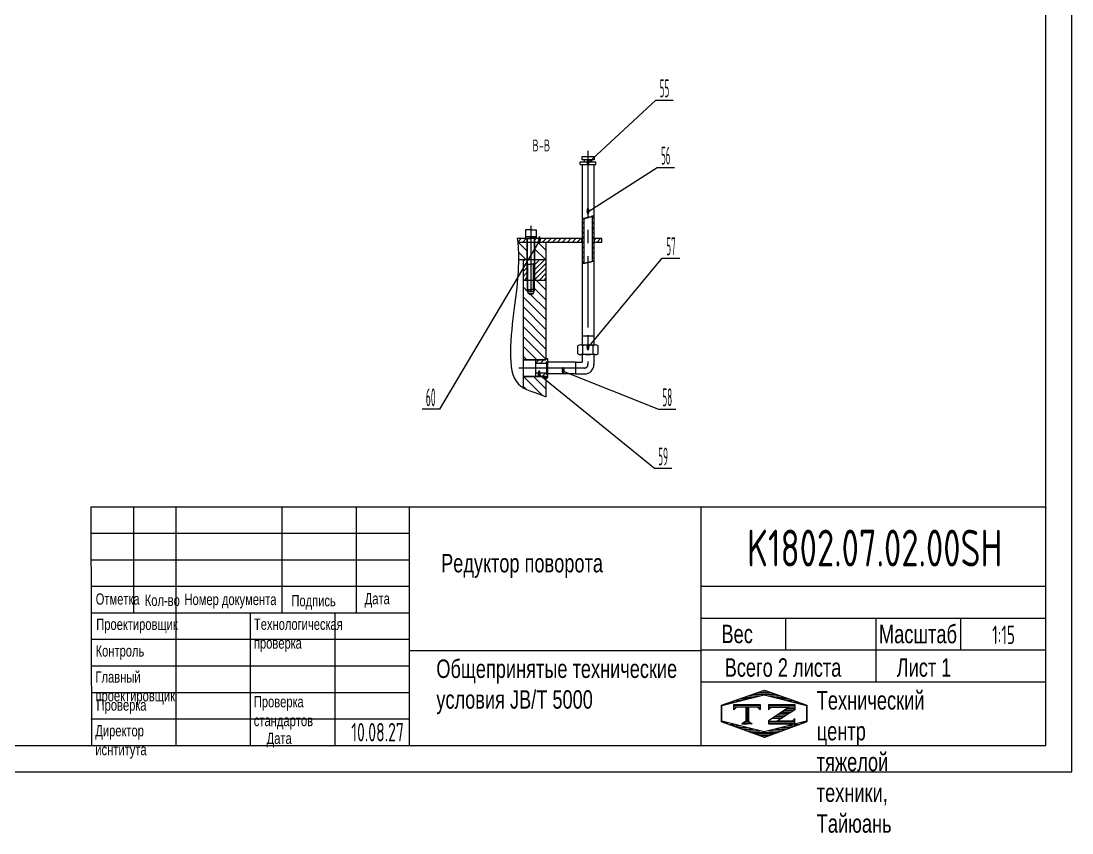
# Model space of a CAD drawing. Header units: millimetres. Extents: x 14 to 6314, y -175 to 4455.
# Drawn here: x 3318 to 6314, y -175 to 2140 of the extents above; entities that cross this region are included whole.
import ezdxf
from ezdxf.enums import TextEntityAlignment as Align

# ---------------------------------------------------------------- set-up
doc = ezdxf.new("R2010")
doc.units = ezdxf.units.MM
doc.header["$LTSCALE"] = 150
doc.linetypes.add('G', pattern=[2, 1.25, -0.25, 0.25, -0.25])
for name, color, linetype in [('01', 7, 'Continuous'), ('02', 1, 'Continuous'), ('05', 4, 'G'), ('11', 3, 'Continuous'), ('THICK', 7, 'Continuous')]:
    doc.layers.add(name, color=color, linetype=linetype)
doc.styles.get("Standard").update_dxf_attribs({"font": 'isocp', "width": 0.707, "bigfont": 'intecad.shx'})
pattern_1 = [(45, (1644.521, 640.471), (-7.071068, 7.071068), [])]
pattern_2 = [(135, (1644.521, 640.471), (-14.14214, -14.14214), [])]

# ---------------------------------------------------------------- blocks, each defined once
blk = doc.blocks.new('*U4')
at = {"layer": '01'}
for p, q in [((-15.1, 5), (-15.1, 0)), ((0, 5), (-15.1, 5)), ((-15.1, 0), (0, 0)), ((0, 0), (-2.9, 5)), ((0, 5), (2.9, 0)), ((0, 5), (15.1, 5)), ((15.1, 0), (0, 0)), ((15.1, 5), (15.1, 0))]:
    blk.add_line(p, q, dxfattribs=at)
at = {"layer": '05'}
blk.add_line((0, 7.1), (0, -2.1), dxfattribs=at)
blk = doc.blocks.new('*U22')
at = {"layer": '01'}
for points in [[(415, 5), (415, 292)], [(25, 5), (415, 5)]]:
    blk.add_lwpolyline(points, dxfattribs=at)
at = {"layer": '02'}
for points in [[(420, 0), (420, 297)], [(0, 0), (420, 0)]]:
    blk.add_lwpolyline(points, dxfattribs=at)
blk = doc.blocks.new('*X26')
at = {"color": 0}
for p, q in [((127.06, 7.8), (132.06, 7.8)), ((127.06, 7.5), (132.06, 7.5)), ((127.06, 7.2), (127.32, 7.2)), ((128.77, 6), (130.57, 6)), ((129.23, 6.3), (131.04, 6.3)), ((129.7, 6.6), (131.51, 6.6)), ((130.16, 6.9), (131.98, 6.9)), ((130.62, 7.2), (132.06, 7.2)), ((127.84, 5.4), (129.64, 5.4)), ((128.3, 5.7), (130.1, 5.7))]:
    blk.add_line(p, q, dxfattribs=at)
blk = doc.blocks.new('*X27')
at = {"color": 0}
for p, q in [((127.06, 4.8), (132.06, 4.8)), ((127.06, 4.5), (132.06, 4.5)), ((131.84, 5.1), (132.06, 5.1))]:
    blk.add_line(p, q, dxfattribs=at)
blk = doc.blocks.new('*X25')
at = {"color": 0}
for p, q in [((122.34, 4.5), (123.72, 4.5)), ((122.82, 4.8), (123.24, 4.8))]:
    blk.add_line(p, q, dxfattribs=at)
blk = doc.blocks.new('*X24')
at = {"color": 0}
for p, q in [((120.53, 7.8), (125.53, 7.8)), ((120.53, 7.5), (125.53, 7.5)), ((120.53, 7.2), (120.79, 7.2)), ((125.27, 7.2), (125.53, 7.2))]:
    blk.add_line(p, q, dxfattribs=at)
blk = doc.blocks.new('*X23')
at = {"color": 0}
for p, q in [((124.97, 10.2), (127.67, 10.2)), ((125.83, 10.5), (126.82, 10.5)), ((118.94, 8.1), (119.52, 8.1)), ((119.8, 8.4), (120.72, 8.4)), ((120.66, 8.7), (121.92, 8.7)), ((121.52, 9), (123.12, 9)), ((122.38, 9.3), (124.32, 9.3)), ((123.24, 9.6), (125.52, 9.6)), ((124.1, 9.9), (128.52, 9.9)), ((127.02, 9.6), (129.37, 9.6)), ((128.22, 9.3), (130.22, 9.3)), ((129.42, 9), (131.07, 9)), ((130.62, 8.7), (131.92, 8.7)), ((131.82, 8.4), (132.77, 8.4)), ((133.02, 8.1), (133.62, 8.1)), ((118.22, 7.8), (118.32, 7.8)), ((118.22, 7.5), (118.27, 7.5)), ((118.22, 7.2), (118.27, 7.2)), ((118.22, 6.9), (118.27, 6.9)), ((118.22, 6.6), (118.27, 6.6)), ((118.22, 6.3), (118.27, 6.3)), ((118.22, 6), (118.27, 6)), ((134.22, 7.8), (134.32, 7.8)), ((134.27, 7.5), (134.32, 7.5)), ((134.27, 7.2), (134.32, 7.2)), ((134.27, 6.9), (134.32, 6.9)), ((134.27, 6.6), (134.32, 6.6)), ((134.27, 6.3), (134.32, 6.3)), ((134.27, 6), (134.32, 6)), ((118.22, 5.7), (118.27, 5.7)), ((118.22, 5.4), (118.27, 5.4)), ((118.22, 5.1), (118.27, 5.1)), ((118.22, 4.8), (118.27, 4.8)), ((118.79, 4.5), (119.42, 4.5)), ((119.61, 4.2), (120.62, 4.2)), ((131.92, 4.2), (132.95, 4.2)), ((133.12, 4.5), (133.76, 4.5)), ((134.27, 5.7), (134.32, 5.7)), ((134.27, 5.4), (134.32, 5.4)), ((134.27, 5.1), (134.32, 5.1)), ((134.27, 4.8), (134.32, 4.8)), ((120.43, 3.9), (121.82, 3.9)), ((121.26, 3.6), (123.02, 3.6)), ((122.08, 3.3), (124.22, 3.3)), ((122.91, 3), (125.42, 3)), ((123.73, 2.7), (128.89, 2.7)), ((124.55, 2.4), (128.07, 2.4)), ((125.38, 2.1), (127.26, 2.1)), ((127.12, 3), (129.7, 3)), ((128.32, 3.3), (130.51, 3.3)), ((129.52, 3.6), (131.32, 3.6)), ((130.72, 3.9), (132.14, 3.9)), ((126.2, 1.8), (126.45, 1.8))]:
    blk.add_line(p, q, dxfattribs=at)

msp = doc.modelspace()

# ---------------------------------------------------------------- hatches: boundary and pattern name
at = {"layer": '11'}
h = msp.add_hatch(dxfattribs=at)
h.set_pattern_fill('_USER', color=256, scale=10, angle=135, style=0, pattern_type=0)
h.set_pattern_definition([(135, (1644.521, 640.471), (-7.071068, -7.071068), [])])
h.paths.add_polyline_path([(4922.2792, 1577.6586), (4922.0835, 1577.6623), (4921.0162, 1577.5371), (4919.8611, 1577.1951), (4918.6162, 1576.5628), (4917.2792, 1575.5667), (4917.2792, 1448.2889), (4918.6519, 1449.1936), (4919.9133, 1449.7455), (4921.0698, 1450.0167), (4922.2792, 1450.0883)])
h.paths.add_polyline_path([(4951.2792, 1584.8987), (4949.621, 1585.0727), (4948.2277, 1584.9809), (4947.0599, 1584.6853), (4946.2792, 1584.3376), (4946.2792, 1455.261), (4947.1135, 1455.5764), (4948.2798, 1455.8011), (4949.6567, 1455.8124), (4951.2792, 1455.5471)])
h = msp.add_hatch(dxfattribs=at)
h.set_pattern_fill('_USER', color=256, scale=10, angle=45, style=0, pattern_type=0)
h.set_pattern_definition(pattern_1)
edge = h.paths.add_edge_path()
edge.add_line((4760.2792, 1509.8188), (4760.2792, 1519.8188))
edge.add_line((4760.2792, 1519.8188), (4732.533, 1519.8188))
edge.add_spline(control_points=[(4732.533, 1519.8188), (4733.1161, 1516.5107), (4733.597, 1513.173), (4733.9949, 1509.8188)], knot_values=[80.520909941, 80.520909941, 80.520909941, 80.520909941, 90.556015734, 90.556015734, 90.556015734, 90.556015734], degree=3, periodic=0)
edge.add_line((4733.9949, 1509.8188), (4760.2792, 1509.8188))
h.paths.add_polyline_path([(4782.2792, 1519.8188), (4782.2792, 1509.8188), (4916.2792, 1509.8188), (4916.2792, 1519.8188)])
h.paths.add_polyline_path([(4974.2792, 1509.8188), (4974.2792, 1519.8188), (4952.2792, 1519.8188), (4952.2792, 1509.8188)])
h = msp.add_hatch(dxfattribs=at)
h.set_pattern_fill('_USER', color=256, scale=20, angle=135, style=0, pattern_type=0)
h.set_pattern_definition(pattern_2)
h.paths.add_polyline_path([(4782.2792, 1509.8188), (4782.2792, 1459.8188), (4814.2792, 1459.8188), (4814.2792, 1509.8188)])
edge = h.paths.add_edge_path()
edge.add_line((4760.2792, 1509.8188), (4733.9949, 1509.8188))
edge.add_spline(control_points=[(4733.9949, 1509.8188), (4735.3049, 1498.778), (4735.9275, 1481.7933), (4736.0683, 1465.4448), (4736.0413, 1459.8188)], knot_values=[90.556015734, 90.556015734, 90.556015734, 90.556015734, 123.588109523, 140.556182497, 140.556182497, 140.556182497, 140.556182497], degree=3, periodic=0)
edge.add_line((4736.0413, 1459.8188), (4760.2792, 1459.8188))
edge.add_line((4760.2792, 1459.8188), (4760.2792, 1509.8188))
h = msp.add_hatch(dxfattribs=at)
h.set_pattern_fill('_USER', color=256, scale=10, angle=45, style=0, pattern_type=0)
h.set_pattern_definition(pattern_1)
h.paths.add_polyline_path([(4782.2792, 1400.8188), (4814.2792, 1400.8188), (4814.2792, 1459.8188), (4782.2792, 1459.8188)])
h.paths.add_polyline_path([(4749.2792, 1400.8188), (4760.2792, 1400.8188), (4760.2792, 1459.8188), (4749.2792, 1459.8188)])
h = msp.add_hatch(dxfattribs=at)
h.set_pattern_fill('_USER', color=256, scale=20, angle=135, style=0, pattern_type=0)
h.set_pattern_definition(pattern_2)
h.paths.add_polyline_path([(4814.2792, 1400.8188), (4781.2792, 1400.8188), (4781.2792, 1369.7326), (4779.2792, 1369.7326), (4779.2792, 1364.5681), (4771.2792, 1359.5505), (4763.2792, 1364.5681), (4763.2792, 1369.7326), (4761.2792, 1369.7326), (4761.2792, 1400.8188), (4749.2792, 1400.8188), (4749.2792, 1174.8188), (4784.2792, 1174.8188), (4814.2792, 1174.8188), (4814.2792, 1178.3188)])
h = msp.add_hatch(dxfattribs=at)
h.set_pattern_fill('_USER', color=256, scale=10, angle=45, style=0, pattern_type=0)
h.set_pattern_definition(pattern_1)
h.paths.add_polyline_path([(4816.2792, 1168.8188), (4819.2792, 1168.8188), (4819.2792, 1178.3188), (4814.2792, 1178.3188), (4814.2792, 1173.8188), (4784.2792, 1173.8188), (4784.2792, 1164.8188), (4816.2792, 1164.8188)])
h.paths.add_polyline_path([(4819.2792, 1132.8188), (4816.2792, 1132.8188), (4816.2792, 1136.8188), (4784.2792, 1136.8188), (4784.2792, 1127.8188), (4814.2792, 1127.8188), (4814.2792, 1123.3188), (4819.2792, 1123.3188)])
h = msp.add_hatch(dxfattribs=at)
h.set_pattern_fill('_USER', color=256, scale=20, angle=135, style=0, pattern_type=0)
h.set_pattern_definition(pattern_2)
edge = h.paths.add_edge_path()
edge.add_spline(control_points=[(4749.2792, 1094.6953), (4760.6955, 1087.9426), (4784.3252, 1080.9375), (4805.1847, 1072.5448), (4814.2792, 1068.5872)], knot_values=[375.078330203, 375.078330203, 375.078330203, 375.078330203, 411.149479974, 440.880727547, 440.880727547, 440.880727547, 440.880727547], degree=3, periodic=0)
edge.add_line((4814.2792, 1068.5872), (4814.2792, 1126.8188))
edge.add_line((4814.2792, 1126.8188), (4784.2792, 1126.8188))
edge.add_line((4784.2792, 1126.8188), (4749.2792, 1126.8188))
edge.add_line((4749.2792, 1126.8188), (4749.2792, 1094.6953))

# ---------------------------------------------------------------- linework, layer by layer
at = {"layer": '01'}
for p, q in [((4911.7792, 1738.8188), (4956.7792, 1738.8188)), ((4911.7792, 1730.8188), (4911.7792, 1738.8188)), ((4951.6347, 1752.8188), (4916.9236, 1752.8188)), ((4916.9236, 1752.8188), (4916.9236, 1744.8188)), ((4951.6347, 1744.8188), (4916.9236, 1744.8188)), ((4923.7731, 1744.8188), (4923.7731, 1738.8188)), ((4944.7852, 1744.8188), (4944.7852, 1738.8188)), ((4951.6347, 1752.8188), (4951.6347, 1744.8188)), ((4956.7792, 1730.8188), (4956.7792, 1738.8188)), ((4922.2792, 1577.6586), (4922.2792, 1450.0678)), ((4946.2792, 1584.3376), (4946.2792, 1455.261)), ((4756.2792, 1544.8188), (4756.2792, 1524.8188)), ((4771.2792, 1544.8188), (4756.2792, 1544.8188)), ((4771.2792, 1544.8188), (4786.2792, 1544.8188)), ((4786.2792, 1544.8188), (4786.2792, 1524.8188)), ((4917.2792, 1519.8188), (4732.533, 1519.8188)), ((4733.9949, 1509.8188), (4917.2792, 1509.8188)), ((4760.2792, 1519.8188), (4760.2792, 1400.8188)), ((4761.2792, 1519.8188), (4761.2792, 1369.7326)), ((4786.2792, 1524.8188), (4771.2792, 1524.8188)), ((4781.2792, 1519.8188), (4781.2792, 1369.7326)), ((4782.2792, 1519.8188), (4782.2792, 1400.8188)), ((4814.2792, 1509.8188), (4814.2792, 1173.8188)), ((4916.2792, 1519.8188), (4916.2792, 1509.8188)), ((4974.2792, 1519.8188), (4951.2792, 1519.8188)), ((4951.2792, 1509.8188), (4974.2792, 1509.8188)), ((4952.2792, 1519.8188), (4952.2792, 1509.8188)), ((4736.0407, 1459.8188), (4814.2792, 1459.8188)), ((4749.2792, 1459.8188), (4749.2792, 1092.79)), ((4761.2792, 1446.8188), (4771.2792, 1446.8188)), ((4781.2792, 1446.8188), (4771.2792, 1446.8188)), ((4761.2792, 1374.8188), (4771.2792, 1374.8188)), ((4763.2792, 1369.7326), (4763.2792, 1364.5681)), ((4763.2792, 1364.5681), (4771.2792, 1359.5505)), ((4763.2792, 1364.5681), (4779.2792, 1364.5681)), ((4781.2792, 1374.8188), (4771.2792, 1374.8188)), ((4771.2792, 1359.5505), (4779.2792, 1364.5681)), ((4779.2792, 1374.8188), (4779.2792, 1364.5681)), ((4814.2792, 1178.3188), (4819.2792, 1178.3188)), ((4816.2792, 1168.8188), (4816.2792, 1132.8188)), ((4819.2792, 1168.8188), (4816.2792, 1168.8188)), ((4819.2792, 1178.3188), (4819.2792, 1123.3188)), ((4784.2792, 1164.8188), (4816.2792, 1164.8188)), ((4784.2792, 1136.8188), (4816.2792, 1136.8188)), ((4814.2792, 1127.8188), (4814.2792, 1068.5872)), ((4814.2792, 1123.3188), (4819.2792, 1123.3188)), ((4819.2792, 1132.8188), (4816.2792, 1132.8188))]:
    msp.add_line(p, q, dxfattribs=at)
at = {"layer": '01', "color": 7, "linetype": 'Continuous'}
for p, q in [((4911.7792, 1730.8188), (4956.7792, 1730.8188)), ((4917.2792, 1730.8188), (4917.2792, 1216.8188)), ((4951.2792, 1730.8188), (4951.2792, 1216.8188)), ((4974.2792, 1509.8188), (4974.2792, 1519.8188)), ((4814.2792, 1400.8188), (4749.2792, 1400.8188)), ((4917.2792, 1242.8188), (4951.2792, 1242.8188)), ((4905.4116, 1191.5065), (4905.4116, 1214.3621)), ((4912.7297, 1216.8188), (4955.8286, 1216.8188)), ((4919.8454, 1191.3399), (4919.8454, 1214.5287)), ((4948.7129, 1191.3399), (4948.7129, 1214.5287)), ((4963.1467, 1191.5065), (4963.1467, 1214.3621)), ((4749.2792, 1173.8188), (4784.2792, 1173.8188)), ((4784.2792, 1174.8188), (4784.2792, 1126.8188)), ((4784.2792, 1174.8188), (4814.2792, 1174.8188)), ((4814.2792, 1178.3188), (4814.2792, 1173.8188)), ((4955.8286, 1189.0498), (4912.7297, 1189.0498)), ((4917.2792, 1189.0498), (4917.2792, 1167.8188)), ((4951.2792, 1189.0498), (4951.2792, 1160.8188)), ((4898.2792, 1167.8188), (4816.2792, 1167.8188)), ((4898.2792, 1167.8188), (4898.2792, 1133.8188)), ((4898.2792, 1167.8188), (4917.2792, 1167.8188)), ((4749.2792, 1127.8188), (4784.2792, 1127.8188)), ((4784.2792, 1126.8188), (4814.2792, 1126.8188)), ((4814.2792, 1127.8188), (4814.2792, 1123.3188)), ((4898.2792, 1133.8188), (4816.2792, 1133.8188)), ((4898.2792, 1133.8188), (4924.2792, 1133.8188))]:
    msp.add_line(p, q, dxfattribs=at)
for centre, radius, start, end in [((4912.7415, 1204.6558), 12.163, 54.2637417, 127.0588181), ((4934.2792, 1170.1886), 46.6302, 71.9686997, 108.0313003), ((4955.8168, 1204.6558), 12.163, 52.9411819, 125.7362583), ((4912.7415, 1201.2128), 12.163, 232.9411819, 305.7362583), ((4934.2792, 1235.68), 46.6302, 251.9686997, 288.0313003), ((4955.8168, 1201.2128), 12.163, 234.2637417, 307.0588181), ((4924.2792, 1160.8188), 27, 270, 0)]:
    msp.add_arc(centre, radius, start, end, dxfattribs=at)
at = {"layer": '01'}
for p in [(6239.4545, 752.1804), (6239.4545, 751.9095)]:
    msp.add_point(p, dxfattribs=at)
at = {"layer": '02'}
for p, q in [((4934.2792, 1734.9979), (5127.5231, 1914.7103)), ((5127.5231, 1914.7103), (5177.1231, 1914.7103)), ((4934.2792, 1596.0761), (5131.448, 1722.9723)), ((5131.448, 1722.9723), (5181.048, 1722.9723)), ((4795.7527, 1514.8188), (4510.6911, 1033.8378)), ((4763.2792, 1369.7326), (4763.2792, 1446.8188)), ((4779.2792, 1374.8188), (4779.2792, 1446.8188)), ((4934.2792, 1208.5085), (5146.3177, 1464.3724)), ((5146.3177, 1464.3724), (5195.9177, 1464.3724)), ((4863.6303, 1141.6325), (5135.6905, 1033.8378)), ((4795.0904, 1132.3188), (5123.7298, 865.2278)), ((4510.6911, 1033.8378), (4461.0911, 1033.8378)), ((5135.6905, 1033.8378), (5185.2905, 1033.8378)), ((5123.7298, 865.2278), (5173.3298, 865.2278))]:
    msp.add_line(p, q, dxfattribs=at)
at = {"layer": '02', "color": 1, "linetype": 'Continuous'}
msp.add_line((4761.2792, 1369.7326), (4781.2792, 1369.7326), dxfattribs=at)
at = {"layer": '02'}
for points in [[(4917.2792, 1575.5667), (4918.6162, 1576.5628), (4919.8611, 1577.1951), (4921.0162, 1577.5371), (4922.0835, 1577.6623), (4923.0652, 1577.6439), (4923.9634, 1577.5556), (4924.7804, 1577.4706), (4925.5183, 1577.4625), (4926.1812, 1577.5866), (4926.7812, 1577.8262), (4927.3322, 1578.1467), (4927.8482, 1578.5133), (4928.3433, 1578.8912), (4928.8314, 1579.2459), (4929.3264, 1579.5424), (4929.8425, 1579.7462), (4930.3898, 1579.8336), (4930.9633, 1579.8253), (4931.5544, 1579.7533), (4932.1542, 1579.6494), (4932.7539, 1579.5456), (4933.345, 1579.4736), (4933.9185, 1579.4653), (4934.4658, 1579.5527), (4934.981, 1579.7569), (4935.47, 1580.0568), (4935.9414, 1580.4204), (4936.4042, 1580.8159), (4936.8669, 1581.2114), (4937.3383, 1581.5751), (4937.8273, 1581.8749), (4938.3425, 1582.0792), (4938.8903, 1582.1674), (4939.4674, 1582.1651), (4940.0681, 1582.1094), (4940.6868, 1582.0371), (4941.3176, 1581.9853), (4941.955, 1581.991), (4942.5933, 1582.0912), (4943.2266, 1582.3229), (4943.857, 1582.7066), (4944.5162, 1583.1967), (4945.2435, 1583.7312), (4946.0783, 1584.2481), (4947.0599, 1584.6853), (4948.2277, 1584.9809), (4949.621, 1585.0727), (4951.2792, 1584.8987)], [(4917.2792, 1448.2889), (4918.6519, 1449.1936), (4919.9133, 1449.7455), (4921.0698, 1450.0167), (4922.1275, 1450.0793), (4923.0929, 1450.0056), (4923.9722, 1449.8677), (4924.7716, 1449.7377), (4925.4976, 1449.6878), (4926.1572, 1449.7724), (4926.7614, 1449.9743), (4927.322, 1450.2585), (4927.8508, 1450.5901), (4928.3596, 1450.9341), (4928.8602, 1451.2555), (4929.3644, 1451.5194), (4929.884, 1451.6907), (4930.4277, 1451.7457), (4930.9919, 1451.705), (4931.5696, 1451.6006), (4932.1542, 1451.4644), (4932.7387, 1451.3281), (4933.3165, 1451.2237), (4933.8806, 1451.183), (4934.4243, 1451.238), (4934.9431, 1451.4099), (4935.4415, 1451.6773), (4935.9262, 1452.0085), (4936.4042, 1452.3716), (4936.8821, 1452.7347), (4937.3669, 1453.066), (4937.8652, 1453.3334), (4938.384, 1453.5053), (4938.9283, 1453.5611), (4939.4963, 1453.5261), (4940.0845, 1453.4371), (4940.6894, 1453.3309), (4941.3075, 1453.2441), (4941.9353, 1453.2136), (4942.5692, 1453.276), (4943.2059, 1453.4682), (4943.8482, 1453.8101), (4944.5249, 1454.2552), (4945.2712, 1454.7402), (4946.1223, 1455.2017), (4947.1135, 1455.5764), (4948.2798, 1455.8011), (4949.6567, 1455.8124), (4951.2792, 1455.5471)]]:
    msp.add_lwpolyline(points, dxfattribs=at)
at = {"layer": '05', "color": 4, "linetype": 'G'}
for p, q in [((4934.2792, 1769.7519), (4934.2792, 1160.8188)), ((4771.2792, 1556.4765), (4771.2792, 1350.3486)), ((4924.2792, 1150.8188), (4728.8935, 1150.8188))]:
    msp.add_line(p, q, dxfattribs=at)
at = {"layer": '05'}
msp.add_line((4934.2792, 1345.1978), (4934.2792, 1266.1322), dxfattribs=at)
at = {"layer": '05', "color": 4, "linetype": 'G'}
msp.add_arc((4924.2792, 1160.8188), 10, 270, 0, dxfattribs=at)
at = {"layer": '11', "color": 3, "linetype": 'Continuous'}
for p, q in [((4749.2792, 1174.8188), (4784.2792, 1174.8188)), ((4749.2792, 1126.8188), (4784.2792, 1126.8188))]:
    msp.add_line(p, q, dxfattribs=at)
at = {"layer": '11'}
for p, q in [((4784.2792, 1173.8188), (4814.2792, 1173.8188)), ((4784.2792, 1127.8188), (4814.2792, 1127.8188))]:
    msp.add_line(p, q, dxfattribs=at)
at = {"layer": '11', "color": 3, "linetype": 'Continuous'}
msp.add_open_spline([(4732.533, 1519.8188), (4735.0355, 1505.6213), (4737.12, 1456.0371), (4733.5718, 1375.9988), (4692.1788, 1105.7758), (4774.0336, 1085.0782), (4805.1847, 1072.5448), (4814.2792, 1068.5872)], degree=3, knots=[80.520909941, 80.520909941, 80.520909941, 80.520909941, 123.588109523, 225.400179454, 342.612954966, 411.149479974, 440.880727547, 440.880727547, 440.880727547, 440.880727547], dxfattribs=at)
at = {"layer": 'THICK'}
for p, q in [((3516.2875, 755.2759), (3518.3511, 75)), ((3516.2875, 755.2759), (6239.4545, 755.2759)), ((3639.2499, 754.9478), (3639.2499, 755.2759)), ((3639.289, 452.931), (3639.289, 755.2759)), ((3760.2269, 75), (3760.2269, 755.2759)), ((4062.5718, 452.931), (4062.5718, 755.2759)), ((4274.2131, 452.931), (4274.2131, 755.2759)), ((4425.3855, 75), (4425.3855, 755.2759)), ((5256.8338, 75), (5256.8338, 755.2759)), ((6239.4545, 75), (6239.4545, 755.2759)), ((3518.3511, 528.5172), (4425.3855, 528.5172)), ((5256.8338, 528.5172), (6239.4545, 528.5172)), ((3518.3511, 452.931), (4425.3855, 452.931)), ((3971.8683, 75), (3971.8683, 452.931)), ((4213.7442, 75), (4213.7442, 452.931)), ((5256.8338, 437.8138), (6239.4545, 437.8138)), ((5498.7097, 347.1103), (5498.7097, 437.8138)), ((5755.7028, 256.4069), (5755.7028, 437.8138)), ((5997.5786, 347.1103), (5997.5786, 437.8138)), ((4425.3855, 345.7999), (5256.8338, 345.7999)), ((5256.8338, 347.1103), (6239.4545, 347.1103)), ((5256.8338, 256.4069), (6239.4545, 256.4069)), ((3518.3511, 75), (6239.4545, 75))]:
    msp.add_line(p, q, dxfattribs=at)
at = {"layer": 'THICK', "color": 3}
for p, q in [((3518.3511, 679.6897), (4425.3855, 679.6897)), ((3518.3511, 604.1034), (4425.3855, 604.1034)), ((3518.3511, 377.3448), (4425.3855, 377.3448)), ((3518.3511, 301.7586), (4425.3855, 301.7586)), ((3518.3511, 226.1724), (4425.3855, 226.1724)), ((5315.0666, 189.983), (5437.5924, 232.6587)), ((5315.8622, 189.022), (5436.8001, 219.2564)), ((5436.8001, 219.2564), (5557.7381, 189.022)), ((5437.5924, 232.6587), (5558.5271, 189.983)), ((5315.0666, 142.4579), (5315.0666, 189.983)), ((5315.8622, 143.6702), (5315.8622, 189.022)), ((5350.0118, 176.2752), (5350.0118, 191.3924)), ((5350.0118, 191.3924), (5425.598, 191.3924)), ((5357.5704, 183.8338), (5350.0118, 176.2752)), ((5418.0394, 183.8338), (5357.5704, 183.8338)), ((5384.4971, 183.906), (5384.4971, 142.4427)), ((5387.8039, 183.906), (5387.8039, 142.4427)), ((5391.5831, 183.906), (5391.5831, 142.4427)), ((5425.598, 176.2752), (5418.0394, 183.8338)), ((5425.598, 191.3924), (5425.598, 176.2752)), ((5448.7436, 191.3924), (5448.7436, 176.2752)), ((5448.7436, 191.3924), (5524.3298, 191.3924)), ((5448.7436, 176.2752), (5456.3022, 183.8338)), ((5508.2661, 183.8338), (5448.7436, 145.3221)), ((5456.3022, 183.8338), (5508.2661, 183.8338)), ((5524.3298, 191.3924), (5524.3298, 176.2752)), ((5557.7381, 189.022), (5557.7381, 143.6702)), ((5558.5271, 189.983), (5558.5271, 142.4579)), ((3518.3511, 150.5862), (4425.3855, 150.5862)), ((5485.6039, 151.6363), (5474.0511, 144.2425)), ((5524.3277, 176.4196), (5485.6039, 151.6363)), ((5524.3277, 151.8012), (5516.7691, 144.2425)), ((5524.3277, 136.6839), (5524.3277, 151.8012)), ((5437.5924, 97.8424), (5315.0666, 142.4579)), ((5436.8001, 113.4358), (5315.8622, 143.6702)), ((5387.8039, 145.898), (5373.1595, 136.6839)), ((5373.1595, 136.6839), (5387.8039, 136.6839)), ((5387.8039, 145.898), (5402.4483, 136.6839)), ((5402.4483, 136.6839), (5387.8039, 136.6839)), ((5557.7381, 143.6702), (5436.8001, 113.4358)), ((5558.5271, 142.4579), (5437.5924, 97.8424)), ((5448.7436, 145.3221), (5448.7436, 136.6839)), ((5448.7436, 136.6839), (5524.3277, 136.6839)), ((5516.7691, 144.2425), (5474.0511, 144.2425))]:
    msp.add_line(p, q, dxfattribs=at)
for p in [(3518.3511, 150.5862), (3518.3511, 75)]:
    msp.add_point(p, dxfattribs=at)

# ---------------------------------------------------------------- block references
at = {"layer": '01', "xscale": -1}
msp.add_blockref('*U4', (4771.2792, 1519.8188), dxfattribs=at)
at = {"layer": '11', "xscale": 15, "yscale": 15, "zscale": 15}
msp.add_blockref('*U22', (14.4545, 0), dxfattribs=at)
at = {"layer": 'THICK', "color": 3, "xscale": 15.11724131669059, "yscale": 15.11724131668802, "zscale": 15.11724131668806}
for name in ['*X23', '*X24', '*X26', '*X25', '*X27']:
    msp.add_blockref(name, (3527.912, 71.3065), dxfattribs=at)

# ---------------------------------------------------------------- texts
at = {"layer": '01', "attachment_point": 1}
for s, insert, char_height in [('{\\fArial|b0|i0|c204|p34;Дата}', (4297.6732, 509.613), 32.233785), ('{\\fArial|b0|i0|c204|p34;Отметка}', (3530.6959, 508.377), 32.233785), ('{\\fArial|b0|i0|c204|p34;Кол-во}', (3670.4837, 504.669), 32.233785), ('{\\fArial|b0|i0|c204|p34;Номер документа}', (3783.7137, 507.1493), 32.233785), ('{\\fArial|b0|i0|c204|p34;Подпись}', (4088.61, 503.4331), 32.233785), ('{\\fArial|b0|i0|c204|p34;Проектировщик}', (3532.1143, 436.3761), 32.233785), ('{\\fArial|b0|i0|c204|p34;Технологическая\\Pпроверка}', (3981.7712, 436.6185), 32.233785), ('{\\fArial|b0|i0|c204|p34;Вес}', (5314.9003, 419.0427), 52.648515), ('{\\fArial|b0|i0|c204|p34;Контроль}', (3530.263, 360.4506), 32.233785), ('{\\fArial|b0|i0|c204|p34;Главный\\Pпроектировщик}', (3529.9775, 286.259), 32.233785), ('{\\fArial|b0|i0|c204|p34;Проверка\\Pстандартов}', (3981.4625, 215.6694), 32.233785), ('{\\fArial|b0|i0|c204|p34;Проверка}', (3533.1277, 206.0924), 32.233785), ('{\\fArial|b0|i0|c204|p34;Директор\\Pиснтитута}', (3529.4817, 132.8557), 32.233785), ('{\\fArial|b0|i0|c204|p34;Дата}', (4018.0854, 111.3108), 32.233785)]:
    msp.add_mtext(s, dxfattribs=dict(at, insert=insert, char_height=char_height))
at = {"layer": '01', "insert": (5586.6063, 229.6884), "char_height": 52.648515, "width": 2.47412, "attachment_point": 1}
msp.add_mtext('{\\fArial|b0|i0|c204|p34;Технический центр\\Pтяжелой техники, Тайюань}', dxfattribs=at)
at = {"layer": '02', "width": 0.605172}
for p, p2 in [((4929.4792, 1726.9979), (4939.0792, 1726.9979)), ((4929.4792, 1588.0761), (4939.0792, 1588.0761)), ((4790.9527, 1506.8188), (4800.5527, 1506.8188)), ((4929.4792, 1200.5085), (4939.0792, 1200.5085)), ((4790.2904, 1124.3188), (4799.8904, 1124.3188)), ((4858.8303, 1133.6325), (4868.4303, 1133.6325))]:
    msp.add_text('●', height=16, dxfattribs=at).set_placement(p, p2, align=Align.FIT)
at = {"layer": '05', "insert": (5764.0149, 418.7936), "char_height": 52.669583, "attachment_point": 1}
msp.add_mtext('{\\fArial|b0|i0|c204|p34;\\C0;Масштаб}', dxfattribs=at)
at = {"layer": '11'}
for s, height, width, p, p2 in [('55', 50.91169, 0.419575, (5138.53, 1922.7103), (5166.1163, 1922.7103)), ('56', 50.91169, 0.398941, (5143.05, 1730.9723), (5169.446, 1730.9723)), ('57', 50.91169, 0.414773, (5157.9197, 1472.3724), (5184.3157, 1472.3724)), ('60', 50.91169, 0.437359, (4471.9657, 1041.8378), (4499.8166, 1041.8378)), ('58', 50.91169, 0.441769, (5146.4335, 1041.8378), (5174.5475, 1041.8378)), ('59', 50.91169, 0.413927, (5134.6044, 873.2278), (5162.4553, 873.2278)), ('K1802.07.02.00SH', 105, 0.696347, (5388.0174, 585), (6115.8916, 585)), ('1:15', 52.5, 0.650931, (6087.1359, 363.75), (6151.7731, 363.75)), ('10.08.27', 52.5, 0.642055, (4259.4545, 86.25), (4409.4545, 86.25))]:
    msp.add_text(s, height=height, dxfattribs=dict(at, width=width)).set_placement(p, p2, align=Align.FIT)
at = {"layer": '11', "width": 0.707}
msp.add_text('B-B', height=33.6, dxfattribs=at).set_placement((4775.7953, 1758.285), align=Align.BOTTOM_LEFT)
at = {"layer": '11', "char_height": 52.5, "attachment_point": 1}
for s, insert in [('{\\fArial|b0|i0|c204|p34;Редуктор поворота}', (4515.4477, 620.7505)), ('{\\fArial|b0|i0|c204|p34;\\C0;Общепринятые технические\\Pусловия \\fArial|b0|i0|c0|p34;JB/T 5000}', (4501.9534, 319.7159)), ('{\\fArial|b0|i0|c204|p34;\\C0;Всего 2 листа}', (5324.2075, 323.2732)), ('{\\fArial|b0|i0|c204|p34;\\C0;Лист 1}', (5814.5884, 323.2732))]:
    msp.add_mtext(s, dxfattribs=dict(at, insert=insert))

doc.saveas('drawing.dxf')
